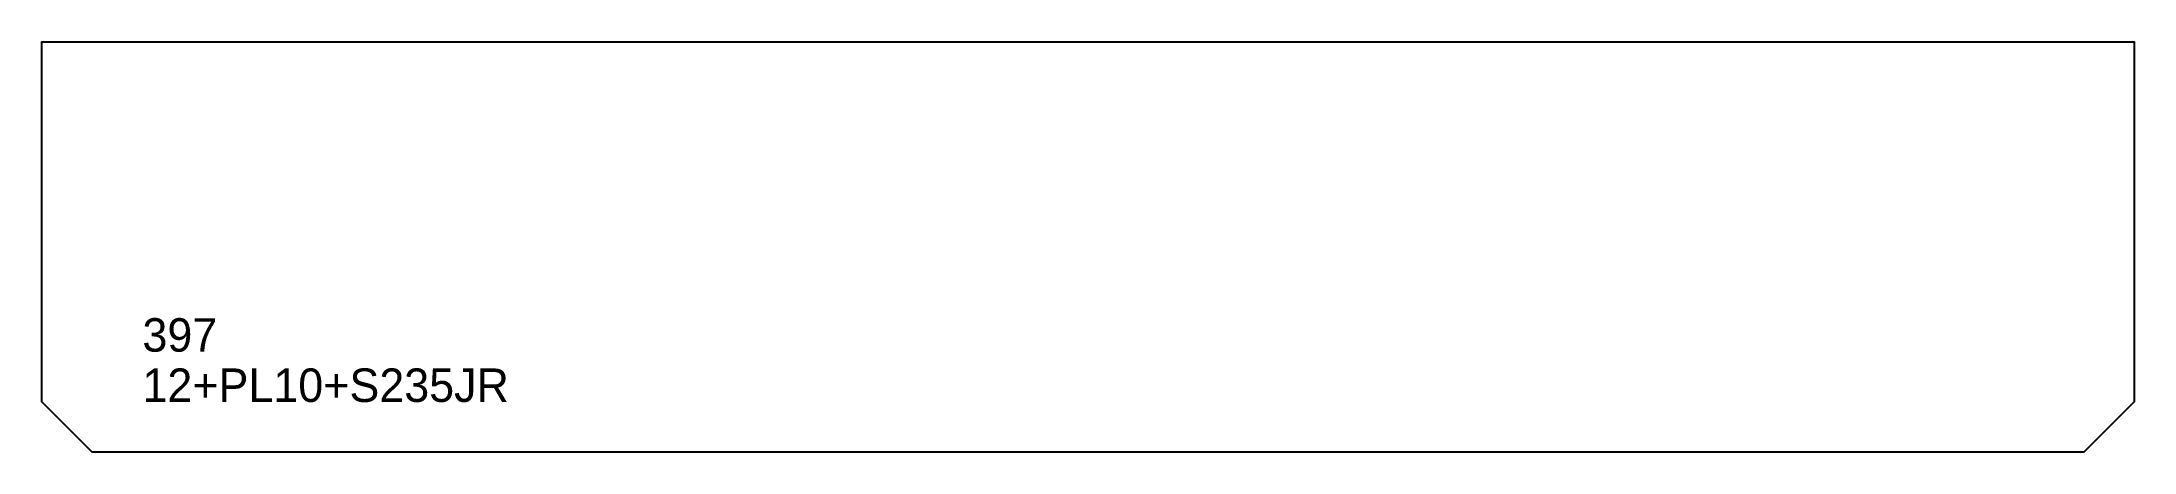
# Model space of a CAD drawing. Extents: x 0 to 624, y 0 to 122.
import ezdxf

# ---------------------------------------------------------------- set-up
doc = ezdxf.new("R2010")
doc.units = 0
for name, color, linetype in [('CUT', 7, 'CONTINUOUS'), ('SCRIBE', 3, 'CONTINUOUS'), ('TEXT', 7, 'CONTINUOUS')]:
    doc.layers.add(name, color=color, linetype=linetype)

msp = doc.modelspace()

# ---------------------------------------------------------------- linework, layer by layer
at = {"layer": 'CUT', "color": 7, "linetype": 'CONTINUOUS'}
msp.add_lwpolyline([(0, 15), (0, 122.5), (624, 122.5), (624, 15), (609, 0), (15, 0)], close=True, dxfattribs=at)

# ---------------------------------------------------------------- texts
at = {"layer": 'SCRIBE', "color": 3}
msp.add_text('397', height=10, dxfattribs=at).set_placement((30, 30))
at = {"layer": 'TEXT', "color": 7}
msp.add_text('12+PL10+S235JR', height=10, dxfattribs=at).set_placement((30, 15))

doc.saveas('drawing.dxf')
